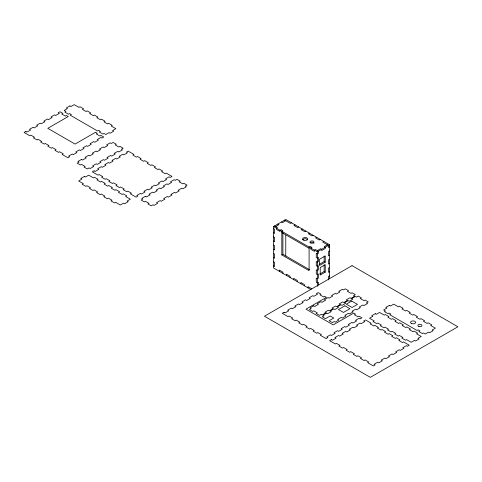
<?xml version="1.0" encoding="UTF-8"?>
<svg xmlns="http://www.w3.org/2000/svg" width="482" height="482" viewBox="0 0 482 482"><rect width="100%" height="100%" fill="white"/><g stroke="black" fill="none" stroke-linecap="round" stroke-linejoin="round"><path stroke-width="0.72" d="M311.011 289.592L273.565 267.974L273.565 226.534L285.766 219.485L329.555 244.766L329.555 278.614M275.716 226.534L278.945 224.666L277.873 224.046M285.766 220.732L282.536 222.594L281.458 221.973M291.508 222.805L290.429 223.425L284.687 220.111M295.098 224.877L294.02 225.498L297.611 227.57L298.689 226.95M302.274 229.016L301.202 229.643L304.787 231.715L305.865 231.089M309.456 233.161L308.378 233.782L311.968 235.855L313.041 235.234M274.638 225.913L277.512 227.57L276.433 228.191L276.433 229.432L280.024 231.505L280.024 230.263L281.102 229.643L282.892 230.679L281.819 231.3L281.819 254.924L282.892 254.297L309.522 269.673M316.632 237.307L315.553 237.927L319.144 240L320.223 239.379M323.808 241.452L322.735 242.072L328.477 245.386L328.477 247.459L329.555 246.838M317.349 250.568L320.578 248.706L321.657 249.327L321.657 250.568L325.248 248.495L325.248 247.254L324.169 246.633L327.399 244.766M273.565 226.534L317.349 251.815L329.555 244.766M329.555 250.983L328.477 251.604L328.477 255.749L329.555 255.129M319.066 264.498L324.169 261.551L325.248 262.172L325.248 255.954L319.506 259.274L319.506 265.486L325.248 262.172M329.555 259.274L328.477 259.894L328.477 264.04L329.555 263.419M329.555 267.558L328.477 268.185L328.477 272.324L329.555 271.703M319.771 274.035L324.169 271.499L325.248 272.119L325.248 264.66L320.223 267.558L320.223 275.023L325.248 272.119M329.555 275.849L328.477 276.469L328.477 279.928M281.819 232.541L309.095 248.29M273.565 228.607L274.638 229.227L274.638 233.372L273.565 232.752M273.565 236.891L274.638 237.518L274.638 241.657L273.565 241.036M273.565 245.181L274.638 245.802L274.638 249.947L273.565 249.327M281.819 254.924L309.095 270.667L309.095 247.049L310.173 246.423L311.968 247.459L310.89 248.085L310.89 249.327L314.481 251.399L314.481 250.152L315.553 249.531L318.427 251.188L318.427 253.261L317.349 253.881L316.27 253.261L316.27 257.406L317.349 258.027L318.427 257.406L318.427 261.551L317.349 262.172L316.27 261.551L316.27 265.696L317.349 266.317L318.427 265.696L318.427 269.842L317.349 270.462L316.27 269.842L316.27 273.987L317.349 274.607L318.427 273.987L318.427 278.126L317.349 278.753L316.27 278.126L316.27 282.271L317.349 282.892L318.427 282.271L318.427 285.037M273.565 253.472L274.638 254.092L274.638 258.238L273.565 257.617M273.565 261.756L274.638 262.383L274.638 266.522L273.565 265.901M311.607 288.694L308.016 286.627L308.016 287.868M324.169 256.026L324.169 261.551M324.169 264.787L324.169 271.499M317.349 251.815L317.349 286.35M304.431 285.796L304.431 284.555L300.84 282.482L300.84 283.723M297.249 281.651L297.249 280.41L293.665 278.337L293.665 279.578M290.074 277.505L290.074 276.264L286.483 274.192L286.483 275.433M285.766 235.234L285.766 255.954M282.892 232.89L282.892 254.297M282.892 273.36L282.892 272.119L279.307 270.047L279.307 271.294M302.696 239.831A2.537 1.464 0 0 1 305.148 238.741A2.537 1.464 0 0 1 307.6 239.831M310.209 242.729A2.03 1.175 0 0 1 312.493 242.187A2.03 1.175 0 0 1 313.999 243.314M69.914 105.901L66.323 107.974L67.402 108.595L64.166 110.462L65.962 111.499L64.889 112.119L68.474 114.192L69.553 113.571L71.348 114.608L70.27 115.228L97.545 130.977L98.623 130.351L100.419 131.387L99.34 132.008L102.931 134.08L104.01 133.46L105.799 134.496L109.034 132.634L110.107 133.255L113.698 131.182L112.619 130.562L115.849 128.694L111.185 126.001L112.264 125.38L108.673 123.308L107.594 123.928L104.01 121.856L105.082 121.235L101.497 119.162L100.419 119.783L96.828 117.71L97.906 117.09L94.315 115.017L93.243 115.638L89.652 113.571L90.73 112.945L87.14 110.872L86.061 111.499L82.47 109.426L83.549 108.805L79.964 106.733L78.885 107.353L74.216 104.66L70.987 106.522L69.914 105.901M25.895 131.441L24.1 132.478L29.842 135.797L30.92 135.171L34.511 137.243L33.433 137.87L37.018 139.937L38.096 139.316L41.687 141.389L40.609 142.009L44.199 144.082L45.278 143.461L48.863 145.534L47.79 146.154L51.375 148.227L52.454 147.606L56.045 149.679L54.966 150.3L58.557 152.372L59.629 151.752L63.22 153.824L62.142 154.445L67.884 157.759L69.679 156.722L68.607 156.102L72.192 154.029L73.27 154.65L76.861 152.577L75.782 151.957L79.373 149.884L80.446 150.505L84.037 148.438L82.958 147.811L86.549 145.739L87.628 146.365L91.212 144.293L90.14 143.672L93.725 141.6L94.803 142.22L98.394 140.148L97.316 139.527L100.907 137.454L101.985 138.075L103.775 137.039L100.907 135.382L99.828 136.002L96.237 133.93L97.316 133.309L95.52 132.273L75.065 144.082L47.79 128.339L68.245 116.524L66.45 115.487L65.371 116.108L61.786 114.035L62.859 113.415L59.991 111.758L58.195 112.794L59.274 113.415L55.683 115.487L54.605 114.867L51.02 116.939L52.092 117.56L48.507 119.632L47.429 119.012L43.838 121.084L44.916 121.705L41.325 123.778L40.253 123.157L36.662 125.23L37.741 125.85L34.15 127.923L33.071 127.302L29.486 129.369L30.559 129.995L26.974 132.068L25.895 131.441M81.524 159.415L77.933 161.488L79.012 162.109L77.216 163.145L80.446 165.013L81.524 164.392L85.115 166.465L84.037 167.085L87.266 168.947L89.062 167.911L90.14 168.537L93.725 166.465L92.652 165.838L96.237 163.772L97.316 164.392L100.907 162.32L99.828 161.699L103.419 159.626L104.498 160.247L108.082 158.174L107.01 157.554L110.595 155.481L111.673 156.102L115.264 154.029L114.186 153.409L117.777 151.336L118.849 151.957L122.44 149.884L121.362 149.263L123.157 148.227L119.928 146.365L118.849 146.986L115.264 144.913L116.337 144.293L113.107 142.425L111.312 143.461L110.239 142.841L106.649 144.913L107.727 145.534L104.136 147.606L103.058 146.986L99.473 149.059L100.545 149.679L96.96 151.752L95.882 151.131L92.291 153.204L93.369 153.824L89.779 155.897L88.7 155.27L85.115 157.343L86.194 157.969L82.603 160.036L81.524 159.415M84.398 176.406L80.807 178.479L81.886 179.105L78.656 180.967L83.32 183.66L82.241 184.281L85.832 186.353L86.911 185.733L90.495 187.805L89.423 188.426L93.008 190.498L94.086 189.878L97.677 191.95L96.599 192.571L100.19 194.644L101.262 194.023L104.853 196.096L103.775 196.716L107.365 198.789L108.444 198.168L112.029 200.241L110.956 200.861L114.541 202.934L115.62 202.307L120.289 205.007L123.519 203.139L124.591 203.759L128.182 201.687L127.103 201.066L130.339 199.205L125.669 196.505L126.748 195.885L123.157 193.812L122.079 194.439L118.494 192.366L119.566 191.74L115.981 189.673L114.903 190.294L111.312 188.221L112.39 187.6L108.799 185.528L107.727 186.148L104.136 184.076L105.215 183.455L101.624 181.383L100.545 182.003L96.96 179.931L98.033 179.31L94.448 177.237L93.369 177.858L88.7 175.165L85.471 177.033L84.398 176.406M94.086 170.815L92.291 171.851L98.033 175.165L99.111 174.544L102.702 176.617L101.624 177.237L105.215 179.31L106.287 178.689L109.878 180.762L108.799 181.383L112.39 183.455L113.469 182.835L117.054 184.907L115.981 185.528L119.566 187.6L120.645 186.974L124.236 189.046L123.157 189.673L126.748 191.74L127.826 191.119L131.411 193.192L130.339 193.812L136.081 197.132L137.87 196.096L136.798 195.475L140.383 193.403L141.461 194.023L145.052 191.95L143.973 191.33L147.564 189.257L148.643 189.878L152.228 187.805L151.155 187.185L154.74 185.112L155.819 185.733L159.409 183.66L158.331 183.04L161.922 180.967L162.994 181.587L166.585 179.515L165.507 178.894L169.098 176.822L170.176 177.442L171.972 176.406L166.224 173.092L165.151 173.713L161.56 171.64L162.639 171.02L159.048 168.947L157.969 169.574L154.385 167.501L155.457 166.874L151.872 164.808L150.794 165.428L147.203 163.356L148.281 162.735L144.69 160.663L143.618 161.283L140.027 159.211L141.106 158.59L137.515 156.517L136.436 157.138L132.851 155.065L133.924 154.445L128.182 151.131L126.386 152.167L127.465 152.788L123.874 154.861L122.802 154.24L119.211 156.307L120.289 156.933L116.698 159.006L115.62 158.379L112.029 160.452L113.107 161.072L109.522 163.145L108.444 162.524L104.853 164.597L105.932 165.218L102.341 167.29L101.262 166.67L97.677 168.742L98.75 169.363L95.165 171.435L94.086 170.815M145.407 196.301L141.822 198.373L142.895 198.994L141.106 200.03L144.335 201.898L145.407 201.277L148.998 203.344L147.92 203.97L151.155 205.832L152.945 204.796L154.023 205.416L157.614 203.344L156.536 202.723L160.126 200.651L161.205 201.277L164.79 199.205L163.711 198.578L167.302 196.505L168.381 197.132L171.972 195.059L170.893 194.439L174.484 192.366L175.556 192.987L179.147 190.914L178.069 190.294L181.66 188.221L182.738 188.842L186.323 186.769L185.251 186.148L187.04 185.112L183.811 183.244L182.738 183.871L179.147 181.798L180.226 181.172L176.996 179.31L175.201 180.346L174.123 179.726L170.532 181.798L171.61 182.419L168.019 184.492L166.947 183.871L163.356 185.944L164.434 186.564L160.843 188.637L159.765 188.01L156.18 190.083L157.252 190.709L153.668 192.776L152.589 192.155L148.998 194.228L150.077 194.849L146.486 196.921L145.407 196.301M352.023 265.654L264.449 316.216L370.327 377.34L457.9 326.784L352.023 265.654M284.073 312.27L282.277 313.306L288.019 316.62L289.098 315.999L292.688 318.072L291.61 318.692L295.201 320.765L296.273 320.144L299.864 322.211L298.786 322.838L302.377 324.91L303.455 324.284L307.046 326.356L305.968 326.983L309.552 329.049L310.631 328.429L314.222 330.501L313.143 331.122L316.734 333.195L317.813 332.574L321.398 334.647L320.325 335.267L326.067 338.581L327.862 337.551L326.784 336.924L330.375 334.851L331.447 335.478L335.038 333.405L333.96 332.779L337.551 330.712L338.629 331.333L342.214 329.26L341.142 328.64L344.726 326.567L345.805 327.188L349.396 325.115L348.317 324.494L351.908 322.422L352.981 323.042L356.572 320.97L355.493 320.349L359.084 318.277L360.162 318.897L361.958 317.861L359.084 316.204L358.006 316.825L354.421 314.752L355.493 314.131L353.704 313.095L333.243 324.91L305.968 309.161L326.422 297.346L324.627 296.31L323.555 296.936L319.964 294.863L321.042 294.243L318.168 292.58L316.373 293.616L317.451 294.243L313.86 296.31L312.788 295.689L309.197 297.762L310.275 298.382L306.685 300.455L305.606 299.834L302.021 301.907L303.094 302.527L299.509 304.6L298.43 303.979L294.839 306.052L295.918 306.673L292.327 308.745L291.248 308.125L287.664 310.197L288.736 310.818L285.151 312.89L284.073 312.27M313.698 305.829L310.107 307.902L311.185 308.522L309.39 309.558L312.619 311.42L313.698 310.8L317.289 312.872L316.21 313.493L319.439 315.361L321.235 314.324L322.307 314.945L325.898 312.872L324.82 312.252L328.411 310.179L329.489 310.8L333.08 308.727L332.002 308.106L335.593 306.034L336.665 306.654L340.256 304.582L339.177 303.961L342.768 301.889L343.847 302.509L347.432 300.443L346.359 299.816L349.944 297.743L351.023 298.37L354.613 296.297L353.535 295.677L355.33 294.641L352.101 292.773L351.023 293.393L347.432 291.321L348.51 290.7L345.281 288.839L343.485 289.875L342.407 289.248L338.822 291.321L339.894 291.941L336.309 294.014L335.231 293.393L331.64 295.466L332.719 296.087L329.128 298.159L328.055 297.539L324.464 299.611L325.543 300.232L321.952 302.304L320.873 301.684L317.289 303.756L318.361 304.377L314.776 306.45L313.698 305.829M326.603 313.065L323.012 315.138L324.091 315.758L322.295 316.794L325.525 318.656L330.194 315.963L333.779 318.036L329.116 320.729L332.345 322.597L334.14 321.56L335.213 322.181L338.804 320.108L337.725 319.488L341.316 317.415L342.395 318.036L345.986 315.963L344.907 315.342L348.498 313.27L349.571 313.89L353.161 311.818L352.083 311.197L355.674 309.125L356.752 309.745L360.337 307.673L359.265 307.052L362.85 304.979L363.928 305.606L367.519 303.533L366.441 302.907L368.236 301.871L365.007 300.009L363.928 300.629L360.337 298.557L361.416 297.936L358.186 296.069L356.391 297.105L355.312 296.484L351.727 298.557L352.8 299.177L349.215 301.25L348.137 300.629L344.546 302.702L345.624 303.323L342.033 305.395L340.961 304.775L337.37 306.847L338.448 307.468L334.857 309.54L333.779 308.92L330.194 310.992L331.267 311.613L327.682 313.686L326.603 313.065M351.727 301.045L346.341 304.154L352.083 307.468L357.469 304.359L351.727 301.045M344.907 305.811L338.448 309.54L343.473 312.438L349.932 308.709L344.907 305.811M389.414 305.389L385.823 307.462L386.901 308.082L383.666 309.95L385.461 310.986L384.389 311.607L387.974 313.68L389.052 313.059L390.848 314.095L389.769 314.716L417.044 330.465L418.123 329.845L419.918 330.875L418.84 331.502L422.431 333.574L423.509 332.948L425.299 333.984L428.534 332.122L429.607 332.743L433.198 330.67L432.119 330.049L435.348 328.182L430.685 325.489L431.764 324.868L428.173 322.795L427.094 323.416L423.509 321.343L424.582 320.723L420.997 318.65L419.918 319.277L416.328 317.204L417.406 316.578L413.815 314.505L412.743 315.132L409.152 313.059L410.23 312.438L406.639 310.366L405.561 310.986L401.97 308.914L403.048 308.293L399.458 306.221L398.385 306.841L393.716 304.148L390.486 306.01L389.414 305.389M375.279 313.686L371.688 315.758L372.767 316.379L369.537 318.247L374.201 320.94L373.122 321.56L376.713 323.633L377.792 323.012L381.383 325.085L380.304 325.705L383.895 327.778L384.967 327.151L388.558 329.224L387.48 329.851L391.071 331.917L392.149 331.297L395.734 333.369L394.662 333.99L398.246 336.062L399.325 335.442L402.916 337.514L401.837 338.135L405.428 340.208L406.501 339.587L411.17 342.28L414.399 340.419L415.478 341.039L419.063 338.967L417.99 338.346L421.22 336.478L416.55 333.785L417.629 333.164L414.038 331.092L412.966 331.712L409.375 329.64L410.453 329.019L406.862 326.947L405.784 327.567L402.199 325.495L403.271 324.874L399.686 322.801L398.608 323.422L395.017 321.349L396.096 320.729L392.505 318.656L391.426 319.283L387.841 317.21L388.914 316.584L385.329 314.517L384.25 315.138L379.587 312.444L376.358 314.306L375.279 313.686M331.387 339.629L329.592 340.666L335.333 343.979L336.412 343.359L340.003 345.431L338.924 346.052L342.515 348.125L343.588 347.504L347.179 349.577L346.1 350.197L349.691 352.27L350.769 351.649L354.354 353.722L353.282 354.342L356.867 356.415L357.945 355.794L361.536 357.867L360.458 358.488L364.049 360.56L365.127 359.933L368.712 362.006L367.633 362.633L373.381 365.946L375.171 364.91L374.098 364.29L377.683 362.217L378.762 362.838L382.353 360.765L381.274 360.144L384.865 358.072L385.943 358.692L389.528 356.62L388.456 355.999L392.041 353.927L393.119 354.547L396.71 352.475L395.632 351.854L399.223 349.781L400.295 350.402L403.886 348.335L402.807 347.709L406.398 345.636L407.477 346.263L409.272 345.226L403.524 341.907L402.452 342.533L398.861 340.461L399.94 339.834L396.349 337.768L395.27 338.388L391.685 336.316L392.758 335.695L389.173 333.622L388.094 334.243L384.503 332.17L385.582 331.55L381.991 329.477L380.919 330.098L377.328 328.025L378.406 327.405L374.815 325.332L373.737 325.953L370.146 323.88L371.224 323.259L365.483 319.946L363.687 320.982L364.766 321.602L361.175 323.675L360.102 323.054L356.511 325.127L357.59 325.748L353.999 327.82L352.92 327.2L349.329 329.266L350.408 329.893L346.817 331.965L345.745 331.339L342.154 333.411L343.232 334.032L339.641 336.105L338.563 335.484L334.978 337.557L336.05 338.177L332.466 340.25L331.387 339.629M411.827 323.651A2.537 1.464 0 0 0 415.635 322.38A2.537 1.464 0 0 0 411.827 321.114A2.537 1.464 0 0 0 411.827 323.651M418.9 326.507A2.03 1.175 0 0 0 421.949 325.489A2.03 1.175 0 0 0 418.9 324.476A2.03 1.175 0 0 0 418.9 326.507M303.877 240.235A2.537 1.464 0 0 0 307.685 238.964A2.537 1.464 0 0 0 303.877 237.698A2.537 1.464 0 0 0 303.877 240.235M310.529 242.904A2.03 1.175 0 0 0 313.927 242.374A2.03 1.175 0 0 0 311.438 240.94A2.03 1.175 0 0 0 310.529 242.904"/></g></svg>
